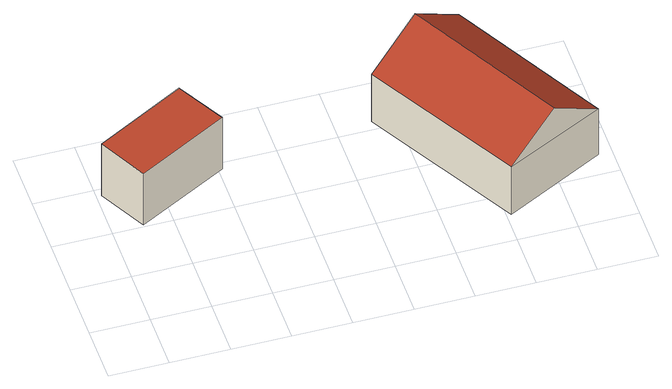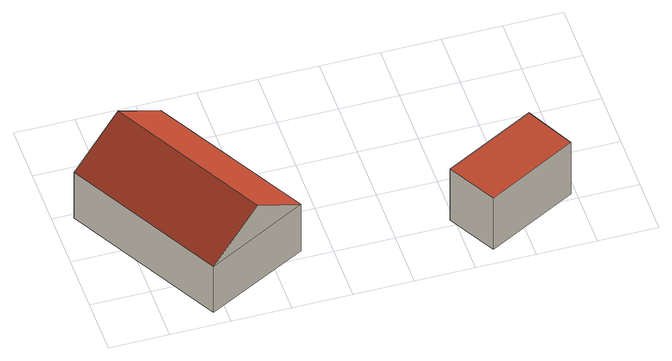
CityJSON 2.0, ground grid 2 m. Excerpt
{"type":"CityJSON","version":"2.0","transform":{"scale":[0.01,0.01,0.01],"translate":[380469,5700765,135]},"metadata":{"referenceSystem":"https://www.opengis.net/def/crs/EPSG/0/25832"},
"CityObjects":{
"building1":{"type":"Building","attributes":{"Gemeindeschluessel":"05911000","Geometrietyp2DReferenz":"3000","function":"31001_2523","roofType":"1000","measuredHeight":2.25,"storeysAboveGround":1},"geometry":[{"type":"Solid","lod":"2","boundaries":[[[[0,1,2,3]],[[4,5,1,0]],[[6,7,5,4]],[[3,2,7,6]],[[4,0,3,6]],[[1,5,7,2]]]],"semantics":{"surfaces":[{"type":"WallSurface"},{"type":"RoofSurface"},{"type":"GroundSurface"}],"values":[[0,0,0,0,1,2]]}}]},
"building2":{"type":"Building","attributes":{"Gemeindeschluessel":"05911000","Geometrietyp2DReferenz":"3000","function":"31001_2729","roofType":"5000","measuredHeight":3.38,"storeysAboveGround":1},"geometry":[{"type":"Solid","lod":"2","boundaries":[[[[8,9,10,11]],[[12,13,9,8]],[[14,15,13,12]],[[11,10,15,14]],[[12,8,16,17]],[[17,16,11,14]],[[11,16,8]],[[12,17,14]],[[9,13,15,10]]]],"semantics":{"surfaces":[{"type":"WallSurface"},{"type":"RoofSurface"},{"type":"GroundSurface"}],"values":[[0,0,0,0,1,1,0,0,2]]}}]}
},
"vertices":[
[322,738,255],[322,738,30],[16,573,30],[16,573,255],[412,573,255],[412,573,30],[103,407,255],[103,407,30],
[1251,780,266],[1251,780,66],[908,601,66],[908,601,272],[1542,251,266],[1542,251,66],[1204,76,275],[1204,76,66],[1080,692,404],[1372,163,404]
]}
